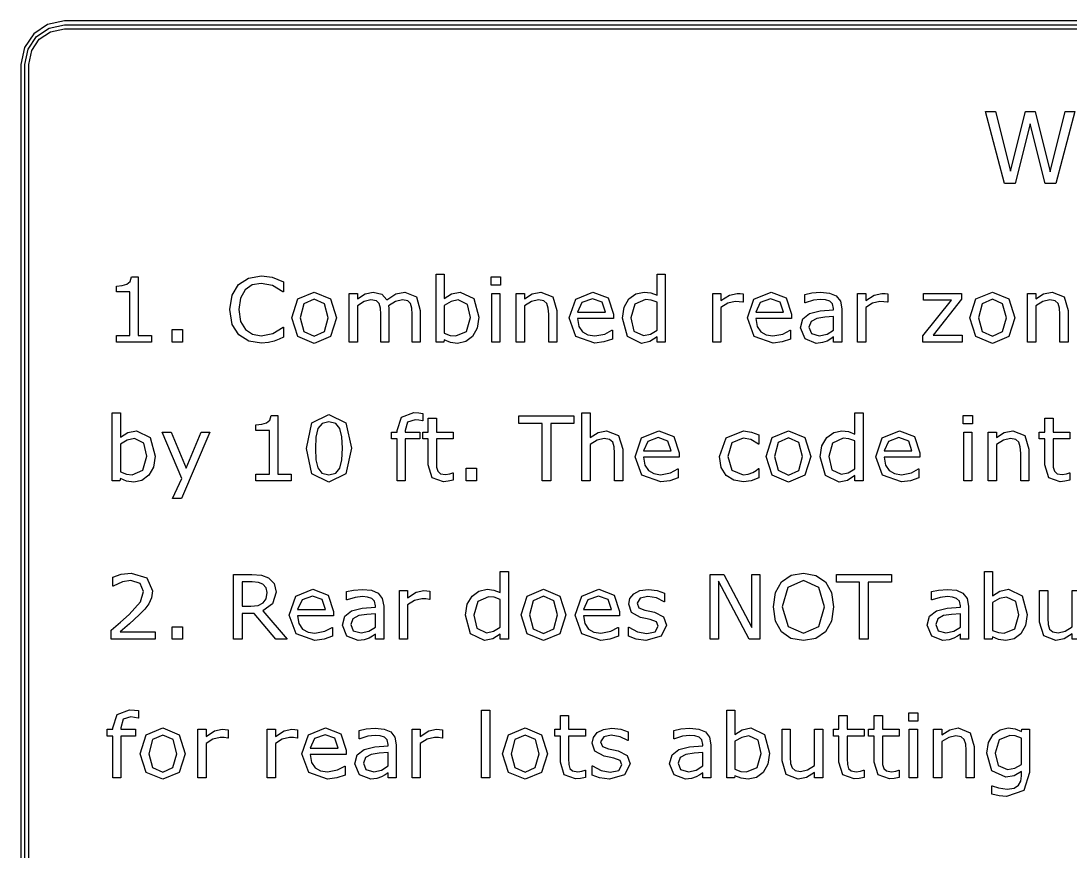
# Model space of a CAD drawing. Extents: x -17 to 192, y 167 to 459.
# Drawn here: x 4.66 to 32.65, y 263.16 to 285.33 of the extents above; entities that cross this region are included whole.
import ezdxf

# ---------------------------------------------------------------- set-up
doc = ezdxf.new("R2010")
doc.units = 0
doc.header["$MEASUREMENT"] = 0
doc.layers.add('Layer 1', color=7, linetype='Continuous')

msp = doc.modelspace()

# ---------------------------------------------------------------- linework, layer by layer
at = {"layer": 'Layer 1', "color": 7}
for points in [[(5.820826, 285.32699), (5.367594, 285.235512), (4.997523, 284.986025), (4.748036, 284.615954), (4.656557, 284.162722), (4.656557, 239.183612), (4.748036, 238.73038), (4.997523, 238.360309), (5.367594, 238.110822), (5.820826, 238.019344), (85.195726, 238.019344), (85.648958, 238.110822), (86.019029, 238.360309), (86.268516, 238.73038), (86.359994, 239.183612), (86.359994, 284.162722), (86.268516, 284.615954), (86.019029, 284.986025), (85.648958, 285.235512), (85.195726, 285.32699), (5.820826, 285.32699)], [(5.820826, 285.221054), (85.195726, 285.221054), (85.608442, 285.13814), (85.94476, 284.911756), (86.171144, 284.575438), (86.254058, 284.162722), (86.254058, 239.183612), (86.171144, 238.770896), (85.94476, 238.434578), (85.608442, 238.208194), (85.195726, 238.12528), (5.820826, 238.12528), (5.40811, 238.208194), (5.071792, 238.434578), (4.845408, 238.770896), (4.762494, 239.183612), (4.762494, 284.162722), (4.845408, 284.575438), (5.071792, 284.911756), (5.40811, 285.13814), (5.820826, 285.221054), (5.820826, 285.221054)], [(5.820826, 285.115118), (85.195726, 285.115118), (85.567927, 285.040769), (85.870492, 284.837488), (86.073773, 284.534923), (86.148122, 284.162722), (86.148122, 239.183612), (86.073773, 238.811411), (85.870492, 238.508846), (85.567927, 238.305565), (85.195726, 238.231216), (5.820826, 238.231216), (5.448625, 238.305565), (5.14606, 238.508846), (4.942779, 238.811411), (4.868431, 239.183612), (4.868431, 284.162722), (4.942779, 284.534923), (5.14606, 284.837488), (5.448625, 285.040769), (5.820826, 285.115118), (5.820826, 285.115118)], [(32.779095, 282.911379), (32.279126, 280.987726), (31.99103, 280.987726), (31.586662, 282.584527), (31.191338, 280.987726), (30.909703, 280.987726), (30.40069, 282.911379), (30.662947, 282.911379), (31.067315, 281.311996), (31.465224, 282.911379), (31.724896, 282.911379), (32.126681, 281.296492), (32.528464, 282.911379), (32.779095, 282.911379)], [(8.139545, 276.754398), (7.202394, 276.754398), (7.202394, 276.931132), (7.562836, 276.931132), (7.562836, 278.091524), (7.202394, 278.091524), (7.202394, 278.249654), (7.359361, 278.26127), (7.486097, 278.297314), (7.569813, 278.370566), (7.605857, 278.491489), (7.786078, 278.491489), (7.786078, 276.931121), (8.139545, 276.931121), (8.139545, 276.754398)], [(11.666069, 276.879972), (11.549797, 276.82765), (11.414922, 276.776491), (11.26028, 276.739282), (11.077734, 276.723011), (10.734732, 276.775332), (10.467306, 276.941601), (10.292899, 277.221816), (10.230112, 277.618304), (10.290573, 278.000838), (10.464981, 278.285704), (10.731244, 278.457786), (11.078896, 278.517084), (11.356786, 278.483366), (11.666069, 278.364769), (11.666069, 278.091529), (11.648628, 278.091529), (11.364925, 278.265937), (11.063781, 278.320584), (10.826586, 278.277565), (10.639388, 278.146176), (10.513815, 277.92526), (10.469631, 277.618304), (10.518466, 277.304368), (10.646365, 277.090429), (10.835888, 276.96253), (11.066106, 276.921834), (11.377714, 276.978807), (11.649791, 277.149727), (11.666068, 277.149727), (11.666069, 276.879972)], [(16.878535, 277.413659), (16.832026, 277.120655), (16.708778, 276.902064), (16.527394, 276.763701), (16.309966, 276.718354), (16.116955, 276.745095), (15.954174, 276.814861), (15.940221, 276.754398), (15.735583, 276.754398), (15.735583, 278.563587), (15.954174, 278.563587), (15.954174, 277.917116), (16.149511, 278.040364), (16.382054, 278.089198), (16.744823, 277.912465), (16.878535, 277.413659), (16.878535, 277.413659)], [(17.454081, 278.270575), (17.207584, 278.270575), (17.207584, 278.497304), (17.454081, 278.497304), (17.454081, 278.270575)], [(21.851481, 276.754398), (21.63289, 276.754398), (21.63289, 276.890436), (21.436391, 276.763701), (21.214312, 276.718354), (20.844567, 276.897413), (20.708529, 277.393892), (20.755038, 277.688061), (20.882937, 277.907816), (21.066646, 278.04269), (21.285237, 278.089198), (21.466621, 278.067105), (21.63289, 278.00083), (21.63289, 278.563585), (21.851481, 278.563585), (21.851481, 276.754398)], [(13.081097, 277.403195), (12.918317, 276.902064), (12.482297, 276.718354), (12.043953, 276.902064), (11.882335, 277.403195), (12.043953, 277.904326), (12.482297, 278.089198), (12.918317, 277.904326), (13.081097, 277.403195), (13.081097, 277.403195)], [(15.314679, 276.754398), (15.096088, 276.754398), (15.096088, 277.493886), (15.087949, 277.655504), (15.056556, 277.779916), (14.979816, 277.855492), (14.835639, 277.881077), (14.65193, 277.834569), (14.46822, 277.718298), (14.474033, 277.655509), (14.476361, 277.585747), (14.476361, 276.754398), (14.25777, 276.754398), (14.25777, 277.493886), (14.249632, 277.656668), (14.218238, 277.781078), (14.141499, 277.855492), (13.997322, 277.881077), (13.817101, 277.836894), (13.638042, 277.724111), (13.638042, 276.754398), (13.419451, 276.754398), (13.419451, 278.053154), (13.638042, 278.053154), (13.638042, 277.908977), (13.841518, 278.041528), (14.058946, 278.089198), (14.283351, 278.033387), (14.421714, 277.878746), (14.663559, 278.039202), (14.897266, 278.089198), (15.212362, 277.958973), (15.314682, 277.59737), (15.314679, 276.754398)], [(17.440128, 276.754398), (17.221537, 276.754398), (17.221537, 278.053154), (17.440128, 278.053154), (17.440128, 276.754398)], [(18.958638, 276.754398), (18.740047, 276.754398), (18.740047, 277.493886), (18.729583, 277.661317), (18.691213, 277.784565), (18.607497, 277.856656), (18.465646, 277.881077), (18.278448, 277.836894), (18.091251, 277.724111), (18.091251, 276.754398), (17.872659, 276.754398), (17.872659, 278.053154), (18.091251, 278.053154), (18.091251, 277.908977), (18.302865, 278.041528), (18.52727, 278.089198), (18.84818, 277.962463), (18.958638, 277.59737), (18.958638, 276.754398)], [(20.466684, 277.381103), (19.509766, 277.381103), (19.545811, 277.171815), (19.644642, 277.026474), (19.787656, 276.942757), (19.971366, 276.914854), (20.237628, 276.967176), (20.429477, 277.071821), (20.441105, 277.071821), (20.441105, 276.833463), (20.215538, 276.75556), (19.973692, 276.724167), (19.469073, 276.898575), (19.287688, 277.396218), (19.460934, 277.902), (19.919045, 278.089198), (20.323671, 277.935719), (20.466685, 277.499699), (20.466684, 277.381103)], [(23.929259, 277.814796), (23.917633, 277.814796), (23.82229, 277.831068), (23.714157, 277.836889), (23.51882, 277.791542), (23.337436, 277.676433), (23.337436, 276.754398), (23.118845, 276.754398), (23.118845, 278.053154), (23.337436, 278.053154), (23.337436, 277.861305), (23.566492, 278.008971), (23.769967, 278.053154), (23.85252, 278.049661), (23.92926, 278.03921), (23.929259, 277.814796)], [(25.222201, 277.381103), (24.265284, 277.381103), (24.301328, 277.171815), (24.400159, 277.026474), (24.543174, 276.942757), (24.726883, 276.914854), (24.993146, 276.967176), (25.184994, 277.071821), (25.19662, 277.071821), (25.19662, 276.833463), (24.971053, 276.75556), (24.729207, 276.724167), (24.224588, 276.898575), (24.043204, 277.396218), (24.216449, 277.902), (24.67456, 278.089198), (25.079186, 277.935719), (25.2222, 277.499699), (25.222201, 277.381103)], [(26.562816, 276.754398), (26.345387, 276.754398), (26.345387, 276.892762), (26.266322, 276.836951), (26.170979, 276.781139), (26.045406, 276.736957), (25.879137, 276.718357), (25.581481, 276.834628), (25.459396, 277.131122), (25.522183, 277.369479), (25.703567, 277.513656), (25.988433, 277.584583), (26.345387, 277.612486), (26.345387, 277.646207), (26.318645, 277.769455), (26.244231, 277.846192), (26.13261, 277.882239), (25.996572, 277.891552), (25.804723, 277.868295), (25.586132, 277.803184), (25.574504, 277.803184), (25.574504, 278.025262), (25.759376, 278.063631), (25.997733, 278.08456), (26.23609, 278.061303), (26.412823, 277.984563), (26.524444, 277.8462), (26.562814, 277.635748), (26.562816, 276.754398)], [(27.794135, 277.814796), (27.782519, 277.814796), (27.687177, 277.831068), (27.579044, 277.836889), (27.383708, 277.791542), (27.202323, 277.676433), (27.202323, 276.754398), (26.983733, 276.754398), (26.983733, 278.053154), (27.202323, 278.053154), (27.202323, 277.861305), (27.431378, 278.008971), (27.634856, 278.053154), (27.717408, 278.049661), (27.794148, 278.03921), (27.794135, 277.814796)], [(29.778893, 276.754398), (28.730123, 276.754398), (28.730123, 276.916016), (29.487053, 277.870608), (28.746401, 277.870608), (28.746401, 278.053154), (29.759129, 278.053154), (29.759129, 277.897349), (28.99871, 276.93927), (29.778893, 276.93927), (29.778893, 276.754398)], [(31.181133, 277.403195), (31.018351, 276.902064), (30.582331, 276.718354), (30.143989, 276.902064), (29.982371, 277.403195), (30.143989, 277.904326), (30.582331, 278.089198), (31.018351, 277.904326), (31.181133, 277.403195), (31.181133, 277.403195)], [(32.605463, 276.754398), (32.386872, 276.754398), (32.386872, 277.493886), (32.376395, 277.661317), (32.338025, 277.784565), (32.254308, 277.856656), (32.112457, 277.881077), (31.925259, 277.836894), (31.738062, 277.724111), (31.738062, 276.754398), (31.519471, 276.754398), (31.519471, 278.053154), (31.738062, 278.053154), (31.738062, 277.908977), (31.949675, 278.041528), (32.174081, 278.089198), (32.494991, 277.962463), (32.605449, 277.59737), (32.605463, 276.754398)], [(12.85553, 277.403195), (12.756699, 277.777591), (12.482297, 277.900839), (12.20557, 277.777591), (12.107902, 277.403195), (12.206733, 277.032287), (12.482297, 276.906713), (12.755536, 277.031125), (12.85553, 277.403195), (12.85553, 277.403195)], [(16.652968, 277.407839), (16.576228, 277.760141), (16.328569, 277.881064), (16.135558, 277.839207), (15.954174, 277.7334), (15.954174, 276.98926), (16.113466, 276.931124), (16.265783, 276.914852), (16.549486, 277.033448), (16.652968, 277.407844), (16.652968, 277.407839)], [(20.253906, 277.548533), (20.166702, 277.814796), (19.907416, 277.908977), (19.627201, 277.805496), (19.509766, 277.548533), (20.253906, 277.548533)], [(21.63289, 277.074147), (21.63289, 277.819448), (21.47476, 277.874095), (21.322444, 277.889202), (21.036415, 277.761303), (20.934096, 277.398536), (21.013161, 277.046233), (21.266634, 276.926472), (21.454994, 276.967168), (21.63289, 277.074139), (21.63289, 277.074147)], [(25.009424, 277.548533), (24.92222, 277.814796), (24.662934, 277.908977), (24.382719, 277.805496), (24.265284, 277.548533), (25.009424, 277.548533)], [(30.955565, 277.403195), (30.856733, 277.777591), (30.582331, 277.900839), (30.305607, 277.777591), (30.207939, 277.403195), (30.306768, 277.032287), (30.582331, 276.906713), (30.855572, 277.031125), (30.955565, 277.403195), (30.955565, 277.403195)], [(26.345387, 277.074147), (26.345387, 277.435752), (26.109355, 277.418316), (25.895415, 277.384598), (25.743099, 277.300881), (25.684963, 277.14624), (25.752401, 276.977645), (25.958202, 276.921834), (26.168654, 276.966017), (26.345387, 277.074152), (26.345387, 277.074147)], [(8.965075, 276.754398), (8.687185, 276.754398), (8.687185, 277.085772), (8.965075, 277.085772), (8.965075, 276.754398)], [(8.237213, 273.709497), (8.190704, 273.416493), (8.067456, 273.197902), (7.886072, 273.059539), (7.668644, 273.014192), (7.475633, 273.040933), (7.312852, 273.110699), (7.298899, 273.050236), (7.094261, 273.050236), (7.094261, 274.859425), (7.312852, 274.859425), (7.312852, 274.212954), (7.508188, 274.336202), (7.740732, 274.385036), (8.1035, 274.208303), (8.237213, 273.709497), (8.237213, 273.709497)], [(11.863731, 273.050236), (10.92658, 273.050236), (10.92658, 273.22697), (11.287023, 273.22697), (11.287023, 274.387362), (10.92658, 274.387362), (10.92658, 274.545492), (11.083547, 274.557108), (11.210284, 274.593152), (11.293999, 274.666404), (11.330044, 274.787327), (11.510265, 274.787327), (11.510265, 273.226959), (11.863731, 273.226959), (11.863731, 273.050236)], [(13.474096, 273.916462), (13.327593, 273.231621), (12.875296, 273.014192), (12.41951, 273.235108), (12.276496, 273.914137), (12.421836, 274.595488), (12.875296, 274.816404), (13.329919, 274.592001), (13.474096, 273.916462), (13.474096, 273.916462)], [(15.382117, 274.647812), (15.370491, 274.647812), (15.276311, 274.66874), (15.173991, 274.680356), (14.969353, 274.61757), (14.906566, 274.393164), (14.906566, 274.348981), (15.300728, 274.348981), (15.300728, 274.165273), (14.913541, 274.165273), (14.913541, 273.050236), (14.69495, 273.050236), (14.69495, 274.165284), (14.547285, 274.165284), (14.547285, 274.348992), (14.69495, 274.348992), (14.69495, 274.392013), (14.810059, 274.746642), (15.142597, 274.871054), (15.273984, 274.864069), (15.382117, 274.847797), (15.382117, 274.647812)], [(16.194857, 273.061864), (16.059981, 273.03512), (15.93092, 273.024669), (15.628613, 273.13164), (15.525131, 273.47464), (15.525131, 274.165297), (15.377466, 274.165297), (15.377466, 274.349005), (15.525131, 274.349005), (15.525131, 274.722239), (15.743722, 274.722239), (15.743722, 274.349005), (16.194857, 274.349005), (16.194857, 274.165297), (15.743722, 274.165297), (15.743722, 273.573473), (15.748373, 273.413016), (15.780929, 273.306048), (15.850693, 273.237447), (15.987893, 273.216518), (16.099514, 273.231626), (16.18323, 273.258368), (16.194858, 273.258368), (16.194857, 273.061864)], [(19.414423, 274.576885), (18.795858, 274.576885), (18.795858, 273.050236), (18.565639, 273.050236), (18.565639, 274.576885), (17.947073, 274.576885), (17.947073, 274.781524), (19.414423, 274.781524), (19.414423, 274.576885)], [(20.715505, 273.050236), (20.496914, 273.050236), (20.496914, 273.789724), (20.48645, 273.957155), (20.44808, 274.080403), (20.364365, 274.152494), (20.222513, 274.176915), (20.035315, 274.132732), (19.848118, 274.019949), (19.848118, 273.050236), (19.629527, 273.050236), (19.629527, 274.859425), (19.848118, 274.859425), (19.848118, 274.204815), (20.059732, 274.337366), (20.284137, 274.385036), (20.605047, 274.258301), (20.715505, 273.893208), (20.715505, 273.050236)], [(27.131386, 273.050236), (26.912793, 273.050236), (26.912793, 273.186274), (26.716295, 273.059539), (26.494214, 273.014192), (26.124471, 273.193251), (25.988433, 273.68973), (26.034941, 273.983899), (26.16284, 274.203654), (26.34655, 274.338528), (26.565141, 274.385036), (26.746526, 274.362943), (26.912793, 274.296668), (26.912793, 274.859423), (27.131386, 274.859423), (27.131386, 273.050236)], [(30.052134, 274.566421), (29.805637, 274.566421), (29.805637, 274.79315), (30.052134, 274.79315), (30.052134, 274.566421)], [(32.651971, 273.061851), (32.517095, 273.035107), (32.388034, 273.024656), (32.085726, 273.131627), (31.982245, 273.474627), (31.982245, 274.165284), (31.834579, 274.165284), (31.834579, 274.348992), (31.982245, 274.348992), (31.982245, 274.722226), (32.200836, 274.722226), (32.200836, 274.348992), (32.651971, 274.348992), (32.651971, 274.165284), (32.200836, 274.165284), (32.200836, 273.573459), (32.205493, 273.413003), (32.238049, 273.306035), (32.307812, 273.237434), (32.445012, 273.216505), (32.556634, 273.231613), (32.640348, 273.258354), (32.65199, 273.258354), (32.651971, 273.061851)], [(13.168301, 273.388587), (13.222949, 273.609504), (13.238064, 273.916462), (13.222949, 274.223418), (13.167138, 274.444334), (13.055517, 274.579211), (12.875296, 274.624558), (12.693912, 274.579211), (12.581128, 274.442009), (12.526481, 274.217605), (12.512529, 273.914137), (12.525319, 273.610665), (12.579967, 273.392075), (12.688099, 273.253711), (12.875297, 273.206041), (13.056681, 273.251385), (13.168302, 273.388587), (13.168301, 273.388587)], [(22.223551, 273.676941), (21.266634, 273.676941), (21.302678, 273.467653), (21.401509, 273.322312), (21.544524, 273.238595), (21.728233, 273.210692), (21.994495, 273.263014), (22.186344, 273.367659), (22.19797, 273.367659), (22.19797, 273.129301), (21.972402, 273.051398), (21.730557, 273.020005), (21.225937, 273.194413), (21.044553, 273.692056), (21.217798, 274.197838), (21.675909, 274.385036), (22.080535, 274.231557), (22.22355, 273.795537), (22.223551, 273.676941)], [(24.352488, 273.131627), (24.144362, 273.050236), (23.936235, 273.021169), (23.678111, 273.061864), (23.476961, 273.187436), (23.345574, 273.399052), (23.299065, 273.697869), (23.473473, 274.197838), (23.936235, 274.379223), (24.154826, 274.34783), (24.352488, 274.271091), (24.352488, 274.028082), (24.34086, 274.028082), (24.133896, 274.147843), (23.926932, 274.1897), (23.632764, 274.064126), (23.525794, 273.697869), (23.630439, 273.336263), (23.926932, 273.210692), (24.061807, 273.228128), (24.185056, 273.273475), (24.274585, 273.324635), (24.34086, 273.372308), (24.352488, 273.372308), (24.352488, 273.131627)], [(25.739611, 273.699033), (25.57683, 273.197902), (25.140811, 273.014192), (24.702466, 273.197902), (24.540848, 273.699033), (24.702466, 274.200164), (25.140811, 274.385036), (25.57683, 274.200164), (25.739611, 273.699033), (25.739611, 273.699033)], [(28.648732, 273.676941), (27.691815, 273.676941), (27.727859, 273.467653), (27.826692, 273.322312), (27.969704, 273.238595), (28.153414, 273.210692), (28.419678, 273.263014), (28.611524, 273.367659), (28.623139, 273.367659), (28.623139, 273.129301), (28.397572, 273.051398), (28.155727, 273.020005), (27.651106, 273.194413), (27.469721, 273.692056), (27.642968, 274.197838), (28.101077, 274.385036), (28.505704, 274.231557), (28.648719, 273.795537), (28.648732, 273.676941)], [(31.55669, 273.050236), (31.3381, 273.050236), (31.3381, 273.789724), (31.327622, 273.957155), (31.289252, 274.080403), (31.205535, 274.152494), (31.063685, 274.176915), (30.876487, 274.132732), (30.689289, 274.019949), (30.689289, 273.050236), (30.470699, 273.050236), (30.470699, 274.348992), (30.689289, 274.348992), (30.689289, 274.204815), (30.900905, 274.337366), (31.125309, 274.385036), (31.446219, 274.258301), (31.556677, 273.893208), (31.55669, 273.050236)], [(8.011645, 273.703677), (7.934906, 274.055979), (7.687247, 274.176902), (7.494236, 274.135045), (7.312852, 274.029238), (7.312852, 273.285098), (7.472144, 273.226962), (7.624461, 273.21069), (7.908164, 273.329286), (8.011645, 273.703682), (8.011645, 273.703677)], [(9.695262, 274.348984), (8.937169, 272.571187), (8.703463, 272.571187), (8.945308, 273.113014), (8.427899, 274.348984), (8.665093, 274.348984), (9.063906, 273.386254), (9.466206, 274.348984), (9.695262, 274.348984)], [(22.010774, 273.844371), (21.92357, 274.110634), (21.664283, 274.204815), (21.384068, 274.101334), (21.266634, 273.844371), (22.010774, 273.844371)], [(25.514043, 273.699033), (25.415212, 274.073429), (25.140811, 274.196677), (24.864084, 274.073429), (24.766416, 273.699033), (24.865247, 273.328125), (25.140811, 273.202551), (25.41405, 273.326963), (25.514043, 273.699033), (25.514043, 273.699033)], [(26.912793, 273.369985), (26.912793, 274.115286), (26.754665, 274.169933), (26.602347, 274.18504), (26.316319, 274.057141), (26.214, 273.694374), (26.293065, 273.342071), (26.546538, 273.22231), (26.734898, 273.263006), (26.912793, 273.369977), (26.912793, 273.369985)], [(28.435955, 273.844371), (28.348751, 274.110634), (28.089465, 274.204815), (27.80925, 274.101334), (27.691815, 273.844371), (28.435955, 273.844371)], [(30.038179, 273.050236), (29.819589, 273.050236), (29.819589, 274.348992), (30.038179, 274.348992), (30.038179, 273.050236)], [(16.815748, 273.050236), (16.537859, 273.050236), (16.537859, 273.38161), (16.815748, 273.38161), (16.815748, 273.050236)], [(8.238376, 268.816908), (7.066356, 268.816908), (7.066356, 269.059917), (7.310526, 269.269205), (7.539582, 269.477331), (7.845377, 269.820334), (7.92793, 270.095897), (7.8384, 270.306349), (7.590742, 270.383089), (7.361686, 270.345883), (7.121003, 270.231935), (7.109375, 270.231935), (7.109375, 270.476108), (7.329129, 270.550522), (7.596554, 270.58424), (8.01397, 270.455177), (8.165123, 270.107525), (8.139543, 269.922653), (8.066292, 269.761035), (7.959322, 269.619185), (7.811657, 269.464541), (7.554696, 269.227348), (7.307037, 269.015732), (8.238374, 269.015732), (8.238376, 268.816908)], [(11.761412, 268.816908), (11.462593, 268.816908), (10.88356, 269.505237), (10.559161, 269.505237), (10.559161, 268.816908), (10.328943, 268.816908), (10.328943, 270.548196), (10.813797, 270.548196), (11.075408, 270.527268), (11.263768, 270.455177), (11.410271, 270.305187), (11.463756, 270.077294), (11.369576, 269.763361), (11.11029, 269.573838), (11.761412, 268.816908)], [(17.664533, 268.816908), (17.445942, 268.816908), (17.445942, 268.952946), (17.249442, 268.826211), (17.027363, 268.780864), (16.657619, 268.959923), (16.521581, 269.456402), (16.568089, 269.750571), (16.695988, 269.970326), (16.879698, 270.1052), (17.098289, 270.151708), (17.279673, 270.129615), (17.445942, 270.06334), (17.445942, 270.626095), (17.664533, 270.626095), (17.664533, 268.816908)], [(24.37458, 268.816908), (24.089714, 268.816908), (23.268834, 270.36565), (23.268834, 268.816908), (23.053732, 268.816908), (23.053732, 270.548196), (23.410686, 270.548196), (24.159477, 269.134331), (24.159477, 270.548196), (24.37458, 270.548196), (24.37458, 268.816908)], [(26.125633, 270.34937), (26.287251, 270.064504), (26.344225, 269.68197), (26.286088, 269.298274), (26.125633, 269.016896), (25.872161, 268.840162), (25.539623, 268.780864), (25.207086, 268.841326), (24.953613, 269.016896), (24.791995, 269.299436), (24.736185, 269.68197), (24.791995, 270.061017), (24.954776, 270.34937), (25.208249, 270.523778), (25.539623, 270.58424), (25.873323, 270.522616), (26.125633, 270.34937), (26.125633, 270.34937)], [(31.511343, 269.476169), (31.464835, 269.183165), (31.341587, 268.964574), (31.160204, 268.826211), (30.942775, 268.780864), (30.749765, 268.807605), (30.586983, 268.877371), (30.573031, 268.816908), (30.368392, 268.816908), (30.368392, 270.626097), (30.586983, 270.626097), (30.586983, 269.979626), (30.782319, 270.102874), (31.014864, 270.151708), (31.377631, 269.974975), (31.511343, 269.476169), (31.511343, 269.476169)], [(11.223073, 270.061017), (11.196331, 270.192404), (11.11029, 270.290072), (10.991692, 270.33658), (10.830075, 270.350524), (10.559161, 270.350524), (10.559161, 269.697075), (10.791705, 269.697075), (10.982391, 269.715675), (11.120754, 269.787764), (11.197494, 269.899386), (11.223073, 270.061004), (11.223073, 270.061017)], [(26.104705, 269.68197), (25.953552, 270.201706), (25.540787, 270.385414), (25.125696, 270.201706), (24.975705, 269.68197), (25.129184, 269.159911), (25.540787, 268.979687), (25.951226, 269.159911), (26.104705, 269.68197), (26.104705, 269.68197)], [(12.996219, 269.443613), (12.039302, 269.443613), (12.075346, 269.234325), (12.174177, 269.088984), (12.317191, 269.005267), (12.500901, 268.977364), (12.767163, 269.029686), (12.959012, 269.134331), (12.970638, 269.134331), (12.970638, 268.895973), (12.74507, 268.81807), (12.503225, 268.786677), (11.998605, 268.961085), (11.817221, 269.458728), (11.990466, 269.96451), (12.448577, 270.151708), (12.853203, 269.998229), (12.996217, 269.562209), (12.996219, 269.443613)], [(12.783441, 269.611043), (12.696238, 269.877306), (12.436951, 269.971487), (12.156736, 269.868006), (12.039302, 269.611043), (12.783441, 269.611043)], [(14.336833, 268.816908), (14.119405, 268.816908), (14.119405, 268.955272), (14.04034, 268.899461), (13.944997, 268.843649), (13.819423, 268.799467), (13.653155, 268.780867), (13.355499, 268.897138), (13.233413, 269.193632), (13.2962, 269.431989), (13.477584, 269.576166), (13.76245, 269.647093), (14.119405, 269.674996), (14.119405, 269.708717), (14.092662, 269.831965), (14.018248, 269.908702), (13.906627, 269.944749), (13.770589, 269.954062), (13.578741, 269.930805), (13.36015, 269.865694), (13.348521, 269.865694), (13.348521, 270.087772), (13.533393, 270.126141), (13.77175, 270.14707), (14.010108, 270.123813), (14.186841, 270.047073), (14.298462, 269.90871), (14.336831, 269.698258), (14.336833, 268.816908)], [(15.568152, 269.877306), (15.556526, 269.877306), (15.461183, 269.893578), (15.35305, 269.899399), (15.157713, 269.854052), (14.976329, 269.738943), (14.976329, 268.816908), (14.757738, 268.816908), (14.757738, 270.115664), (14.976329, 270.115664), (14.976329, 269.923815), (15.205385, 270.071481), (15.40886, 270.115664), (15.491413, 270.112171), (15.568153, 270.10172), (15.568152, 269.877306)], [(17.445942, 269.136657), (17.445942, 269.881958), (17.287812, 269.936605), (17.135496, 269.951712), (16.849467, 269.823813), (16.747148, 269.461046), (16.826213, 269.108743), (17.079685, 268.988982), (17.268046, 269.029678), (17.445942, 269.136649), (17.445942, 269.136657)], [(19.201646, 269.465705), (19.038866, 268.964574), (18.602846, 268.780864), (18.164501, 268.964574), (18.002883, 269.465705), (18.164501, 269.966836), (18.602846, 270.151708), (19.038866, 269.966836), (19.201646, 269.465705), (19.201646, 269.465705)], [(18.976079, 269.465705), (18.877248, 269.840101), (18.602846, 269.963349), (18.326119, 269.840101), (18.228451, 269.465705), (18.327282, 269.094797), (18.602846, 268.969223), (18.876085, 269.093635), (18.976079, 269.465705), (18.976079, 269.465705)], [(20.627139, 269.443613), (19.670222, 269.443613), (19.706266, 269.234325), (19.805097, 269.088984), (19.948111, 269.005267), (20.131821, 268.977364), (20.398083, 269.029686), (20.589932, 269.134331), (20.60156, 269.134331), (20.60156, 268.895973), (20.375993, 268.81807), (20.134147, 268.786677), (19.629528, 268.961085), (19.448144, 269.458728), (19.621388, 269.96451), (20.079499, 270.151708), (20.484125, 269.998229), (20.62714, 269.562209), (20.627139, 269.443613)], [(20.414361, 269.611043), (20.327157, 269.877306), (20.067871, 269.971487), (19.787656, 269.868006), (19.670222, 269.611043), (20.414361, 269.611043)], [(21.886363, 269.191304), (21.738697, 268.899461), (21.33756, 268.785515), (21.07246, 268.819234), (20.87131, 268.894809), (20.87131, 269.140144), (20.882938, 269.140144), (21.113156, 269.015732), (21.356165, 268.970387), (21.581732, 269.016896), (21.663122, 269.163398), (21.618939, 269.279669), (21.449182, 269.347109), (21.327096, 269.37153), (21.191058, 269.401761), (20.94805, 269.534312), (20.877125, 269.750576), (20.909681, 269.90173), (21.010837, 270.028465), (21.175943, 270.114508), (21.40151, 270.147062), (21.63638, 270.117995), (21.835204, 270.049394), (21.835204, 269.815688), (21.823578, 269.815688), (21.620103, 269.919171), (21.385234, 269.96219), (21.182921, 269.915682), (21.100368, 269.779644), (21.150365, 269.658721), (21.308494, 269.592446), (21.443369, 269.56454), (21.568943, 269.538955), (21.803812, 269.419197), (21.886365, 269.191304), (21.886363, 269.191304)], [(29.947488, 268.816908), (29.730059, 268.816908), (29.730059, 268.955272), (29.650994, 268.899461), (29.555651, 268.843649), (29.430078, 268.799467), (29.263811, 268.780867), (28.966155, 268.897138), (28.844069, 269.193632), (28.906854, 269.431989), (29.088239, 269.576166), (29.373105, 269.647093), (29.730059, 269.674996), (29.730059, 269.708717), (29.703318, 269.831965), (29.628904, 269.908702), (29.517282, 269.944749), (29.381244, 269.954062), (29.189397, 269.930805), (28.970804, 269.865694), (28.959189, 269.865694), (28.959189, 270.087772), (29.144061, 270.126141), (29.382418, 270.14707), (29.620776, 270.123813), (29.797509, 270.047073), (29.909129, 269.90871), (29.947499, 269.698258), (29.947488, 268.816908)], [(31.285778, 269.470349), (31.209039, 269.822651), (30.961378, 269.943574), (30.768368, 269.901717), (30.586983, 269.79591), (30.586983, 269.05177), (30.746275, 268.993634), (30.898593, 268.977362), (31.182295, 269.095958), (31.285778, 269.470354), (31.285778, 269.470349)], [(32.928698, 268.816908), (32.710108, 268.816908), (32.710108, 268.961085), (32.498492, 268.827372), (32.27525, 268.780864), (31.956665, 268.905273), (31.84272, 269.272695), (31.84272, 270.115664), (32.061311, 270.115664), (32.061311, 269.376176), (32.070624, 269.206419), (32.110158, 269.086658), (32.191549, 269.012244), (32.336887, 268.988987), (32.521759, 269.03317), (32.710121, 269.145954), (32.710121, 270.115661), (32.928712, 270.115661), (32.928698, 268.816908)], [(14.119405, 269.136657), (14.119405, 269.498262), (13.883373, 269.480826), (13.669433, 269.447108), (13.517117, 269.363391), (13.458981, 269.20875), (13.526418, 269.040155), (13.732219, 268.984344), (13.942671, 269.028527), (14.119405, 269.136662), (14.119405, 269.136657)], [(29.730059, 269.136657), (29.730059, 269.498262), (29.494027, 269.480826), (29.280088, 269.447108), (29.127773, 269.363391), (29.069636, 269.20875), (29.137073, 269.040155), (29.342874, 268.984344), (29.553326, 269.028527), (29.730059, 269.136662), (29.730059, 269.136657)], [(8.965075, 268.816908), (8.687185, 268.816908), (8.687185, 269.148282), (8.965075, 269.148282), (8.965075, 268.816908)], [(7.793055, 266.710322), (7.781426, 266.710322), (7.687246, 266.73125), (7.584927, 266.742866), (7.380289, 266.68008), (7.317502, 266.455674), (7.317502, 266.411491), (7.711663, 266.411491), (7.711663, 266.227783), (7.324479, 266.227783), (7.324479, 265.112746), (7.105888, 265.112746), (7.105888, 266.227794), (6.958223, 266.227794), (6.958223, 266.411502), (7.105888, 266.411502), (7.105888, 266.454523), (7.220997, 266.809152), (7.553535, 266.933564), (7.684922, 266.926579), (7.793055, 266.910307), (7.793055, 266.710322)], [(17.169215, 265.112746), (16.950624, 265.112746), (16.950624, 266.921935), (17.169215, 266.921935), (17.169215, 265.112746)], [(24.636191, 265.772007), (24.589683, 265.479003), (24.466435, 265.260412), (24.28505, 265.122049), (24.067622, 265.076702), (23.874611, 265.103443), (23.71183, 265.173209), (23.697878, 265.112746), (23.493239, 265.112746), (23.493239, 266.921935), (23.71183, 266.921935), (23.71183, 266.275464), (23.907167, 266.398712), (24.13971, 266.447546), (24.502479, 266.270813), (24.636191, 265.772007), (24.636191, 265.772007)], [(28.595247, 266.628918), (28.348751, 266.628918), (28.348751, 266.855647), (28.595247, 266.855647), (28.595247, 266.628918)], [(19.721381, 265.124374), (19.586506, 265.09763), (19.457444, 265.087179), (19.155137, 265.19415), (19.051656, 265.53715), (19.051656, 266.227807), (18.90399, 266.227807), (18.90399, 266.411515), (19.051656, 266.411515), (19.051656, 266.784749), (19.270247, 266.784749), (19.270247, 266.411515), (19.721381, 266.411515), (19.721381, 266.227807), (19.270247, 266.227807), (19.270247, 265.635983), (19.274898, 265.475526), (19.307454, 265.368558), (19.377217, 265.299957), (19.514418, 265.279028), (19.626039, 265.294136), (19.709754, 265.320878), (19.721383, 265.320878), (19.721381, 265.124374)], [(27.158127, 265.124361), (27.023251, 265.097617), (26.89419, 265.087166), (26.591883, 265.194137), (26.488402, 265.537137), (26.488402, 266.227794), (26.340736, 266.227794), (26.340736, 266.411502), (26.488402, 266.411502), (26.488402, 266.784736), (26.706992, 266.784736), (26.706992, 266.411502), (27.158127, 266.411502), (27.158127, 266.227794), (26.706992, 266.227794), (26.706992, 265.635969), (26.711649, 265.475513), (26.744206, 265.368545), (26.813968, 265.299944), (26.951168, 265.279015), (27.06279, 265.294123), (27.146504, 265.320864), (27.158119, 265.320864), (27.158127, 265.124361)], [(28.096442, 265.124361), (27.961565, 265.097617), (27.832504, 265.087166), (27.530197, 265.194137), (27.426716, 265.537137), (27.426716, 266.227794), (27.27905, 266.227794), (27.27905, 266.411502), (27.426716, 266.411502), (27.426716, 266.784736), (27.645307, 266.784736), (27.645307, 266.411502), (28.096442, 266.411502), (28.096442, 266.227794), (27.645307, 266.227794), (27.645307, 265.635969), (27.649963, 265.475513), (27.682518, 265.368545), (27.752283, 265.299944), (27.889482, 265.279015), (28.001102, 265.294123), (28.084819, 265.320864), (28.09646, 265.320864), (28.096442, 265.124361)], [(9.038326, 265.761543), (8.875545, 265.260412), (8.439526, 265.076702), (8.001181, 265.260412), (7.839563, 265.761543), (8.001181, 266.262674), (8.439526, 266.447546), (8.875545, 266.262674), (9.038326, 265.761543), (9.038326, 265.761543)], [(8.812758, 265.761543), (8.713927, 266.135939), (8.439526, 266.259187), (8.162799, 266.135939), (8.065131, 265.761543), (8.163962, 265.390635), (8.439526, 265.265061), (8.712765, 265.389473), (8.812758, 265.761543), (8.812758, 265.761543)], [(10.187091, 266.173144), (10.175463, 266.173144), (10.08012, 266.189416), (9.971987, 266.195237), (9.776651, 266.14989), (9.595267, 266.034781), (9.595267, 265.112746), (9.376675, 265.112746), (9.376675, 266.411502), (9.595267, 266.411502), (9.595267, 266.219653), (9.824322, 266.367319), (10.027798, 266.411502), (10.110351, 266.408009), (10.18709, 266.397558), (10.187091, 266.173144)], [(12.040464, 266.173144), (12.028839, 266.173144), (11.933496, 266.189416), (11.825363, 266.195237), (11.630026, 266.14989), (11.448642, 266.034781), (11.448642, 265.112746), (11.230051, 265.112746), (11.230051, 266.411502), (11.448642, 266.411502), (11.448642, 266.219653), (11.677697, 266.367319), (11.881173, 266.411502), (11.963726, 266.408009), (12.040466, 266.397558), (12.040464, 266.173144)], [(13.333407, 265.739451), (12.37649, 265.739451), (12.412534, 265.530163), (12.511365, 265.384822), (12.65438, 265.301105), (12.838089, 265.273202), (13.104351, 265.325524), (13.2962, 265.430169), (13.307826, 265.430169), (13.307826, 265.191811), (13.082259, 265.113908), (12.840413, 265.082515), (12.335793, 265.256923), (12.154409, 265.754566), (12.327654, 266.260348), (12.785766, 266.447546), (13.190392, 266.294067), (13.333406, 265.858047), (13.333407, 265.739451)], [(13.12063, 265.906881), (13.033426, 266.173144), (12.774139, 266.267325), (12.493924, 266.163844), (12.37649, 265.906881), (13.12063, 265.906881)], [(14.674021, 265.112746), (14.456593, 265.112746), (14.456593, 265.25111), (14.377528, 265.195299), (14.282185, 265.139487), (14.156612, 265.095305), (13.990343, 265.076705), (13.692687, 265.192976), (13.570602, 265.48947), (13.633388, 265.727827), (13.814772, 265.872004), (14.099638, 265.942931), (14.456593, 265.970834), (14.456593, 266.004555), (14.42985, 266.127803), (14.355436, 266.20454), (14.243815, 266.240587), (14.107777, 266.2499), (13.915929, 266.226643), (13.697338, 266.161532), (13.685709, 266.161532), (13.685709, 266.38361), (13.870581, 266.421979), (14.108939, 266.442908), (14.347296, 266.419651), (14.524029, 266.342911), (14.63565, 266.204548), (14.67402, 265.994096), (14.674021, 265.112746)], [(15.90534, 266.173144), (15.893714, 266.173144), (15.798371, 266.189416), (15.690238, 266.195237), (15.494902, 266.14989), (15.313518, 266.034781), (15.313518, 265.112746), (15.094927, 265.112746), (15.094927, 266.411502), (15.313518, 266.411502), (15.313518, 266.219653), (15.542573, 266.367319), (15.746049, 266.411502), (15.828602, 266.408009), (15.905341, 266.397558), (15.90534, 266.173144)], [(18.708654, 265.761543), (18.545873, 265.260412), (18.109854, 265.076702), (17.671509, 265.260412), (17.509891, 265.761543), (17.671509, 266.262674), (18.109854, 266.447546), (18.545873, 266.262674), (18.708654, 265.761543), (18.708654, 265.761543)], [(18.483086, 265.761543), (18.384255, 266.135939), (18.109854, 266.259187), (17.833127, 266.135939), (17.735458, 265.761543), (17.834289, 265.390635), (18.109854, 265.265061), (18.383092, 265.389473), (18.483086, 265.761543), (18.483086, 265.761543)], [(20.913167, 265.487142), (20.765502, 265.195299), (20.364364, 265.081353), (20.099265, 265.115072), (19.898114, 265.190647), (19.898114, 265.435982), (19.909743, 265.435982), (20.139961, 265.31157), (20.382969, 265.266225), (20.608536, 265.312734), (20.689927, 265.459236), (20.645743, 265.575507), (20.475986, 265.642947), (20.353901, 265.667368), (20.217863, 265.697599), (19.974855, 265.83015), (19.903929, 266.046414), (19.936485, 266.197568), (20.037642, 266.324303), (20.202748, 266.410346), (20.428315, 266.4429), (20.663184, 266.413833), (20.862009, 266.345232), (20.862009, 266.111526), (20.850381, 266.111526), (20.646905, 266.215009), (20.412036, 266.258028), (20.209723, 266.21152), (20.12717, 266.075482), (20.177167, 265.954559), (20.335296, 265.888284), (20.470172, 265.860378), (20.595745, 265.834793), (20.830614, 265.715035), (20.913167, 265.487142), (20.913167, 265.487142)], [(23.072335, 265.112746), (22.854907, 265.112746), (22.854907, 265.25111), (22.775842, 265.195299), (22.680499, 265.139487), (22.554926, 265.095305), (22.388657, 265.076705), (22.091001, 265.192976), (21.968916, 265.48947), (22.031702, 265.727827), (22.213086, 265.872004), (22.497952, 265.942931), (22.854907, 265.970834), (22.854907, 266.004555), (22.828164, 266.127803), (22.75375, 266.20454), (22.642129, 266.240587), (22.506091, 266.2499), (22.314243, 266.226643), (22.095652, 266.161532), (22.084026, 266.161532), (22.084026, 266.38361), (22.268898, 266.421979), (22.507256, 266.442908), (22.745613, 266.419651), (22.922346, 266.342911), (23.033967, 266.204548), (23.072337, 265.994096), (23.072335, 265.112746)], [(26.053545, 265.112746), (25.834954, 265.112746), (25.834954, 265.256923), (25.623339, 265.12321), (25.400097, 265.076702), (25.081512, 265.201111), (24.967566, 265.568533), (24.967566, 266.411502), (25.186157, 266.411502), (25.186157, 265.672014), (25.19546, 265.502257), (25.234992, 265.382496), (25.316383, 265.308082), (25.461722, 265.284825), (25.646595, 265.329008), (25.834955, 265.441792), (25.834955, 266.411499), (26.053546, 266.411499), (26.053545, 265.112746)], [(28.581295, 265.112746), (28.362702, 265.112746), (28.362702, 266.411502), (28.581295, 266.411502), (28.581295, 265.112746)], [(30.099803, 265.112746), (29.881213, 265.112746), (29.881213, 265.852234), (29.870735, 266.019665), (29.832366, 266.142913), (29.748652, 266.215004), (29.606798, 266.239425), (29.4196, 266.195242), (29.232402, 266.082459), (29.232402, 265.112746), (29.013812, 265.112746), (29.013812, 266.411502), (29.232402, 266.411502), (29.232402, 266.267325), (29.444019, 266.399876), (29.668422, 266.447546), (29.989332, 266.320811), (30.09979, 265.955718), (30.099803, 265.112746)], [(31.574131, 265.260412), (31.424139, 264.775559), (30.962542, 264.620915), (30.760229, 264.636023), (30.567218, 264.676719), (30.567218, 264.89996), (30.578834, 264.89996), (30.74859, 264.848801), (30.981135, 264.817408), (31.166007, 264.844149), (31.279952, 264.918563), (31.338089, 265.02786), (31.355525, 265.170875), (31.355525, 265.289472), (31.166002, 265.170875), (30.936947, 265.132505), (30.567203, 265.299936), (30.431165, 265.774325), (30.477673, 266.062678), (30.606734, 266.27313), (30.790444, 266.40103), (31.005545, 266.447538), (31.193907, 266.424281), (31.355525, 266.35568), (31.369468, 266.411491), (31.574108, 266.411491), (31.574131, 265.260412)], [(24.410624, 265.766187), (24.333885, 266.118489), (24.086226, 266.239412), (23.893214, 266.197555), (23.71183, 266.091748), (23.71183, 265.347608), (23.871123, 265.289472), (24.023439, 265.2732), (24.307142, 265.391796), (24.410624, 265.766192), (24.410624, 265.766187)], [(31.355541, 265.4697), (31.355541, 266.177796), (31.192759, 266.233607), (31.043931, 266.251043), (30.760229, 266.130118), (30.656745, 265.778979), (30.733485, 265.447605), (30.988122, 265.334821), (31.178807, 265.370865), (31.355541, 265.469695), (31.355541, 265.4697)], [(14.456593, 265.432495), (14.456593, 265.7941), (14.220561, 265.776664), (14.006621, 265.742946), (13.854305, 265.659229), (13.796169, 265.504588), (13.863607, 265.335993), (14.069408, 265.280182), (14.27986, 265.324365), (14.456593, 265.4325), (14.456593, 265.432495)], [(22.854907, 265.432495), (22.854907, 265.7941), (22.618875, 265.776664), (22.404935, 265.742946), (22.252619, 265.659229), (22.194483, 265.504588), (22.26192, 265.335993), (22.467722, 265.280182), (22.678174, 265.324365), (22.854907, 265.4325), (22.854907, 265.432495)]]:
    msp.add_lwpolyline(points, dxfattribs=at)
msp.add_lwpolyline([(27.88599, 270.343557), (27.267424, 270.343557), (27.267424, 268.816908), (27.037205, 268.816908), (27.037205, 270.343557), (26.418639, 270.343557), (26.418639, 270.548196), (27.88599, 270.548196), (27.88599, 270.343557)], close=True, dxfattribs=at)

doc.saveas('drawing.dxf')
